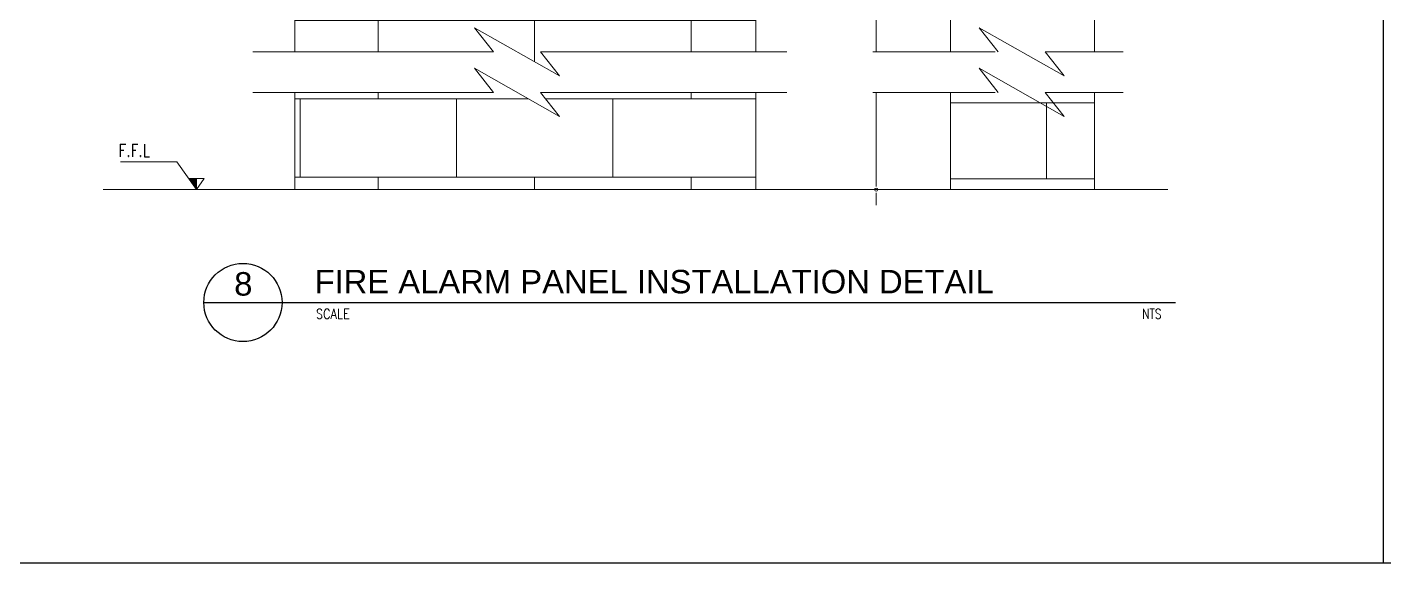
# Model space of a CAD drawing. Extents: x -15 to 256, y 0 to 403.
# Drawn here: x 228.82 to 236, y 377.13 to 379.96 of the extents above; entities that cross this region are included whole.
import ezdxf
from ezdxf.enums import TextEntityAlignment as Align

# ---------------------------------------------------------------- set-up
doc = ezdxf.new("R2010")
doc.units = 0
doc.header["$LTSCALE"] = 0.15
doc.linetypes.add('ECG_Line-Ptrn-Sold', pattern=[9144001.0, 9144000.0, -1])
doc.layers.get('0').update_dxf_attribs({"color": 252})
for name, color, linetype in [('00-BT-FAS-TEXT', 2, 'Continuous'), ('E-ANNO-VIEW', 240, 'Continuous'), ('MPI-TITL-TXT', 1, 'Continuous')]:
    doc.layers.add(name, color=color, linetype=linetype)
for name, color, linetype, lineweight in [('A-DETL', 8, 'ECG_Line-Ptrn-Sold', 13), ('MPI-TITL', 1, 'Continuous', 20), ('MPI-TTBL', 7, 'Continuous', 25), ('MPI-TXT', 2, 'Continuous', 20), ('T-50-801_dwg _7_', 8, 'Continuous', 9), ('T-LINE-THIN', 9, 'ECG_Line-Ptrn-Sold', 18), ('T-TEXT', 2, 'Continuous', 0)]:
    doc.layers.add(name, color=color, linetype=linetype, lineweight=lineweight)
doc.styles.add('ARIAL', font='SAS_____.PFB', dxfattribs={"width": 3, "height": 0.3})
doc.styles.add('ROMANS', font='ROMANS.shx', dxfattribs={"width": 0.8})

# ---------------------------------------------------------------- blocks, each defined once
blk = doc.blocks.new('*U101')
at = {"layer": 'MPI-TITL-TXT', "color": 1}
for p, q in [((-10, 0), (10, 0)), ((10, 0), (238.52, 0))]:
    blk.add_line(p, q, dxfattribs=at)
blk.add_circle((0, 0), 10, dxfattribs=at)
at = {"layer": 'MPI-TTBL', "color": 3, "style": 'ROMANS', "width": 0.85}
blk.add_attdef('1', text='', height=4.5, dxfattribs=at).set_placement((0.1, 1.76), align=Align.CENTER)
at = {"layer": 'MPI-TTBL', "color": 2, "style": 'ROMANS', "width": 0.85}
blk.add_attdef('MPI2-', text='', height=2.5, dxfattribs=at).set_placement((-0.07, -4.16), align=Align.CENTER)
blk.add_attdef('SCALE', (18.23, -4.16), '', height=2.5, dxfattribs=at)
at = {"layer": 'MPI-TTBL', "color": 2, "style": 'ROMANS', "width": 0.8, "flags": 8}
blk.add_attdef('1:100', (229.98, -4.16), '', height=2.5, dxfattribs=at)
at = {"layer": 'MPI-TXT', "color": 6, "style": 'ARIAL', "width": 0.85}
for tag, p in [('TITLE1', (17.88, 10.21)), ('COMBINEDSERVICESDRAWING', (17.88, 2.34))]:
    blk.add_attdef(tag, p, '', height=6, dxfattribs=at)
blk = doc.blocks.new('T-50-801_dwg_DOT1-3095996-BUILDING EXTRA LOW VOLTAGE SYSTEMS')
for p, q in [((0, 0.5), (0, 2.5)), ((-0.5, 0), (-2.5, 0)), ((0.5, 0), (2.5, 0)), ((0, -0.5), (0, -2.5))]:
    blk.add_line(p, q)
for start, end in [(360, 180), (180, 360)]:
    blk.add_arc((0, 0), 0.25, start, end)

msp = doc.modelspace()

# ---------------------------------------------------------------- hatches: boundary and pattern name
msp.add_hatch(color=256).paths.add_polyline_path([(229.7181, 379.1034), (229.7181, 379.1612), (229.6772, 379.1612)], flags=0)
at = {"layer": 'T-TEXT'}
h = msp.add_hatch(dxfattribs=at)
h.set_pattern_fill('FP_30', color=256, scale=0.000330921, style=0, pattern_type=2)
h.set_pattern_definition([(0, (134.29805, 365.10528), (0, 0.4136508), []), (90, (134.29805, 365.1053), (-0.8273015, 5e-17), [0.413651, -0.413651]), (90, (134.7117, 365.1053), (-0.8273015, 5e-17), [0, -0.4136508, 0.4136508, 0])])
h.paths.add_polyline_path([(232.6761, 379.1034), (232.6761, 379.6176), (231.5379, 379.6176), (231.6379, 379.4901), (231.1891, 379.7451), (231.2891, 379.6176), (230.2371, 379.6176), (230.2371, 379.1034)], flags=0)
h.paths.add_polyline_path([(231.6379, 379.7045), (231.5379, 379.832), (232.6761, 379.832), (232.6761, 384.2311), (232.3542, 384.2311), (232.3542, 383.9599), (232.3669, 383.9599), (232.3669, 383.9279), (232.4705, 383.9279), (232.4705, 383.252), (232.3669, 383.252), (232.3669, 383.22), (232.3542, 383.22), (232.3542, 382.9558), (232.3669, 382.9558), (232.3669, 382.9238), (232.4705, 382.9238), (232.4705, 381.7127), (232.4864, 381.7127), (232.4864, 381.6287), (232.4705, 381.6287), (232.4705, 380.3812), (230.4427, 380.3812), (230.4427, 382.9238), (230.5219, 382.9238), (230.5219, 382.9558), (230.5345, 382.9558), (230.5345, 383.22), (230.5219, 383.22), (230.5219, 383.252), (230.4427, 383.252), (230.4427, 383.9279), (230.5219, 383.9279), (230.5219, 383.9599), (230.5345, 383.9599), (230.5345, 384.2311), (230.2371, 384.2311), (230.2371, 379.832), (231.2891, 379.832), (231.1891, 379.9595)], flags=0)

# ---------------------------------------------------------------- linework, layer by layer
msp.add_lwpolyline([(235.9975, 377.1282), (235.9975, 391.3544)])
msp.add_lwpolyline([(235.9975, 377.1282), (235.9975, 391.3544)])
msp.add_lwpolyline([(235.9975, 377.1282), (235.9975, 391.3544)])
msp.add_lwpolyline([(235.9975, 377.1282), (235.9975, 391.3544)])
at = {"layer": 'A-DETL'}
for p, q in [((231.6379, 379.7045), (231.1891, 379.9595)), ((231.1891, 379.9595), (231.2891, 379.832)), ((234.3073, 379.7045), (233.8584, 379.9595)), ((233.8584, 379.9595), (233.9584, 379.832)), ((231.2891, 379.832), (230.015, 379.832)), ((232.8401, 379.832), (231.5379, 379.832)), ((231.5379, 379.832), (231.6379, 379.7045)), ((233.9434, 379.832), (233.2963, 379.832)), ((234.6192, 379.832), (234.2073, 379.832)), ((234.2073, 379.832), (234.3073, 379.7045)), ((231.6379, 379.4901), (231.1891, 379.7451)), ((231.1891, 379.7451), (231.2891, 379.6176)), ((234.3073, 379.4901), (233.8584, 379.7451)), ((233.8584, 379.7451), (233.9584, 379.6176)), ((231.2891, 379.6176), (230.015, 379.6176)), ((232.8401, 379.6176), (231.5379, 379.6176)), ((231.5379, 379.6176), (231.6379, 379.4901)), ((233.9434, 379.6176), (233.2963, 379.6176)), ((234.6192, 379.6176), (234.2073, 379.6176)), ((234.2073, 379.6176), (234.3073, 379.4901)), ((234.8563, 379.1034), (229.2232, 379.1034)), ((229.6772, 379.1612), (229.759, 379.1612)), ((229.7181, 379.1612), (229.7181, 379.1034)), ((229.759, 379.1612), (229.7181, 379.1034))]:
    msp.add_line(p, q, dxfattribs=at)
at = {"layer": 'E-ANNO-VIEW'}
for points in [[(235.9975, 377.1282), (235.9975, 391.3544)], [(235.9975, 377.1282), (235.9975, 391.3544)], [(235.9975, 377.1282), (235.9975, 391.3544)], [(235.9975, 377.1282), (235.9975, 391.3544)], [(221.2163, 377.1282), (242.0202, 377.1282)]]:
    msp.add_lwpolyline(points, dxfattribs=at)
at = {"layer": 'T-LINE-THIN'}
for p, q in [((231.2891, 379.832), (231.1891, 379.9595)), ((231.1891, 379.9595), (231.6379, 379.7045)), ((230.2371, 379.832), (231.2891, 379.832)), ((231.6379, 379.7045), (231.5379, 379.832)), ((231.5379, 379.832), (232.6761, 379.832)), ((231.6379, 379.4901), (231.1891, 379.7451)), ((231.1891, 379.7451), (231.2891, 379.6176)), ((231.2891, 379.6176), (230.2371, 379.6176)), ((232.6761, 379.6176), (231.5379, 379.6176)), ((231.5379, 379.6176), (231.6379, 379.4901)), ((229.6772, 379.1612), (229.7181, 379.1034)), ((229.7181, 379.1612), (229.6772, 379.1612)), ((229.7181, 379.1034), (229.7181, 379.1612)), ((230.2371, 379.1034), (232.6761, 379.1034))]:
    msp.add_line(p, q, dxfattribs=at)
at = {"layer": 'T-TEXT'}
for p, q in [((230.2371, 384.2311), (230.2371, 379.832)), ((232.6761, 379.832), (232.6761, 384.2311)), ((234.4675, 384.2311), (234.4675, 379.832)), ((233.7063, 382.9238), (233.7063, 379.832)), ((233.3133, 380.3674), (233.3133, 379.832)), ((230.2371, 379.6176), (230.2371, 379.1034)), ((232.6761, 379.1034), (232.6761, 379.6176)), ((233.3133, 379.6176), (233.3133, 379.1199)), ((233.7063, 379.6176), (233.7063, 379.1034)), ((234.4675, 379.6176), (234.4675, 379.1034)), ((233.7069, 379.5629), (234.4675, 379.5629)), ((234.214, 379.1595), (234.214, 379.5629)), ((229.6141, 379.2504), (229.3163, 379.2504)), ((229.7181, 379.1034), (229.6141, 379.2504)), ((233.7072, 379.1595), (234.4675, 379.1595))]:
    msp.add_line(p, q, dxfattribs=at)

# ---------------------------------------------------------------- block references
at = {"layer": 'MPI-TITL'}
ref = msp.add_blockref('*U101', (229.9631, 378.506), dxfattribs=dict(at, xscale=0.02068253826238675, yscale=0.02068253826238675, zscale=0.02068253826238675))
ref.add_attrib('1:100', 'NTS', (234.7197, 378.4199), dxfattribs={"layer": 'MPI-TTBL', "color": 2, "height": 0.05171, "style": 'ROMANS', "width": 0.8, "flags": 8})
ref.add_attrib('SCALE', 'SCALE', (230.3495, 378.4199), dxfattribs={"layer": 'MPI-TTBL', "color": 2, "height": 0.05171, "style": 'ROMANS', "width": 0.85})
ref.add_attrib('1', '8', dxfattribs={"layer": 'MPI-TTBL', "color": 3, "height": 0.1241, "style": 'ARIAL'}).set_placement((229.9652, 378.5424), align=Align.CENTER)
ref.add_attrib('COMBINEDSERVICESDRAWING', 'FIRE ALARM PANEL INSTALLATION DETAIL ', (230.3421, 378.5543), dxfattribs={"layer": 'MPI-TXT', "color": 6, "height": 0.124095, "style": 'ARIAL'})
at = {"layer": 'T-50-801_dwg _7_', "xscale": 0.0330920612198188, "yscale": 0.0330920612198188, "zscale": 0.0330920612198188, "rotation": 270}
msp.add_blockref('T-50-801_dwg_DOT1-3095996-BUILDING EXTRA LOW VOLTAGE SYSTEMS', (233.3133, 379.1034), dxfattribs=at)

# ---------------------------------------------------------------- texts
at = {"layer": '00-BT-FAS-TEXT', "insert": (229.3056, 379.3431), "char_height": 0.06618, "width": 0.387177, "attachment_point": 1, "rotation": 0, "line_spacing_factor": 0.959149, "style": 'ROMANS'}
msp.add_mtext('F.F.L', dxfattribs=at)

doc.saveas('drawing.dxf')
